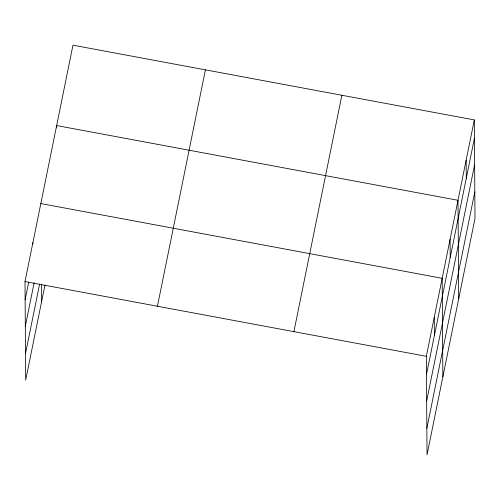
<?xml version="1.0" encoding="UTF-8"?>
<svg xmlns="http://www.w3.org/2000/svg" width="500" height="500" viewBox="0 0 500 500"><rect width="100%" height="100%" fill="white"/><g stroke="black" fill="none" stroke-linecap="round" stroke-linejoin="round"><path stroke-width="0.75" d="M44.931 285.25L25.688 380.081L25 281.575L72.962 45.188L474.312 119.919L475 218.425L427.038 454.812L426.35 356.306L474.312 119.919M25.125 299.781L28.694 282.188M25.312 326.281L34.156 282.688M25.5 353.581L39.625 283.988M157.444 306.238L205.406 69.85M293.906 331.644L341.869 95.262M426.475 374.513L474.438 138.125M426.662 401.006L474.625 164.625M426.85 428.312L474.812 191.925M40.831 203.569L442.175 278.3L442.863 376.8M25 281.575L426.35 356.306M466.156 160.106L466.287 178.312M458.694 298.794L458.006 200.294L56.656 125.562L56.675 127.837M450.087 239.294L450.219 257.5M434.263 317.3L434.387 335.506M41.394 284.144L41.519 302.075M32.912 242.569L32.925 244.088"/></g></svg>
